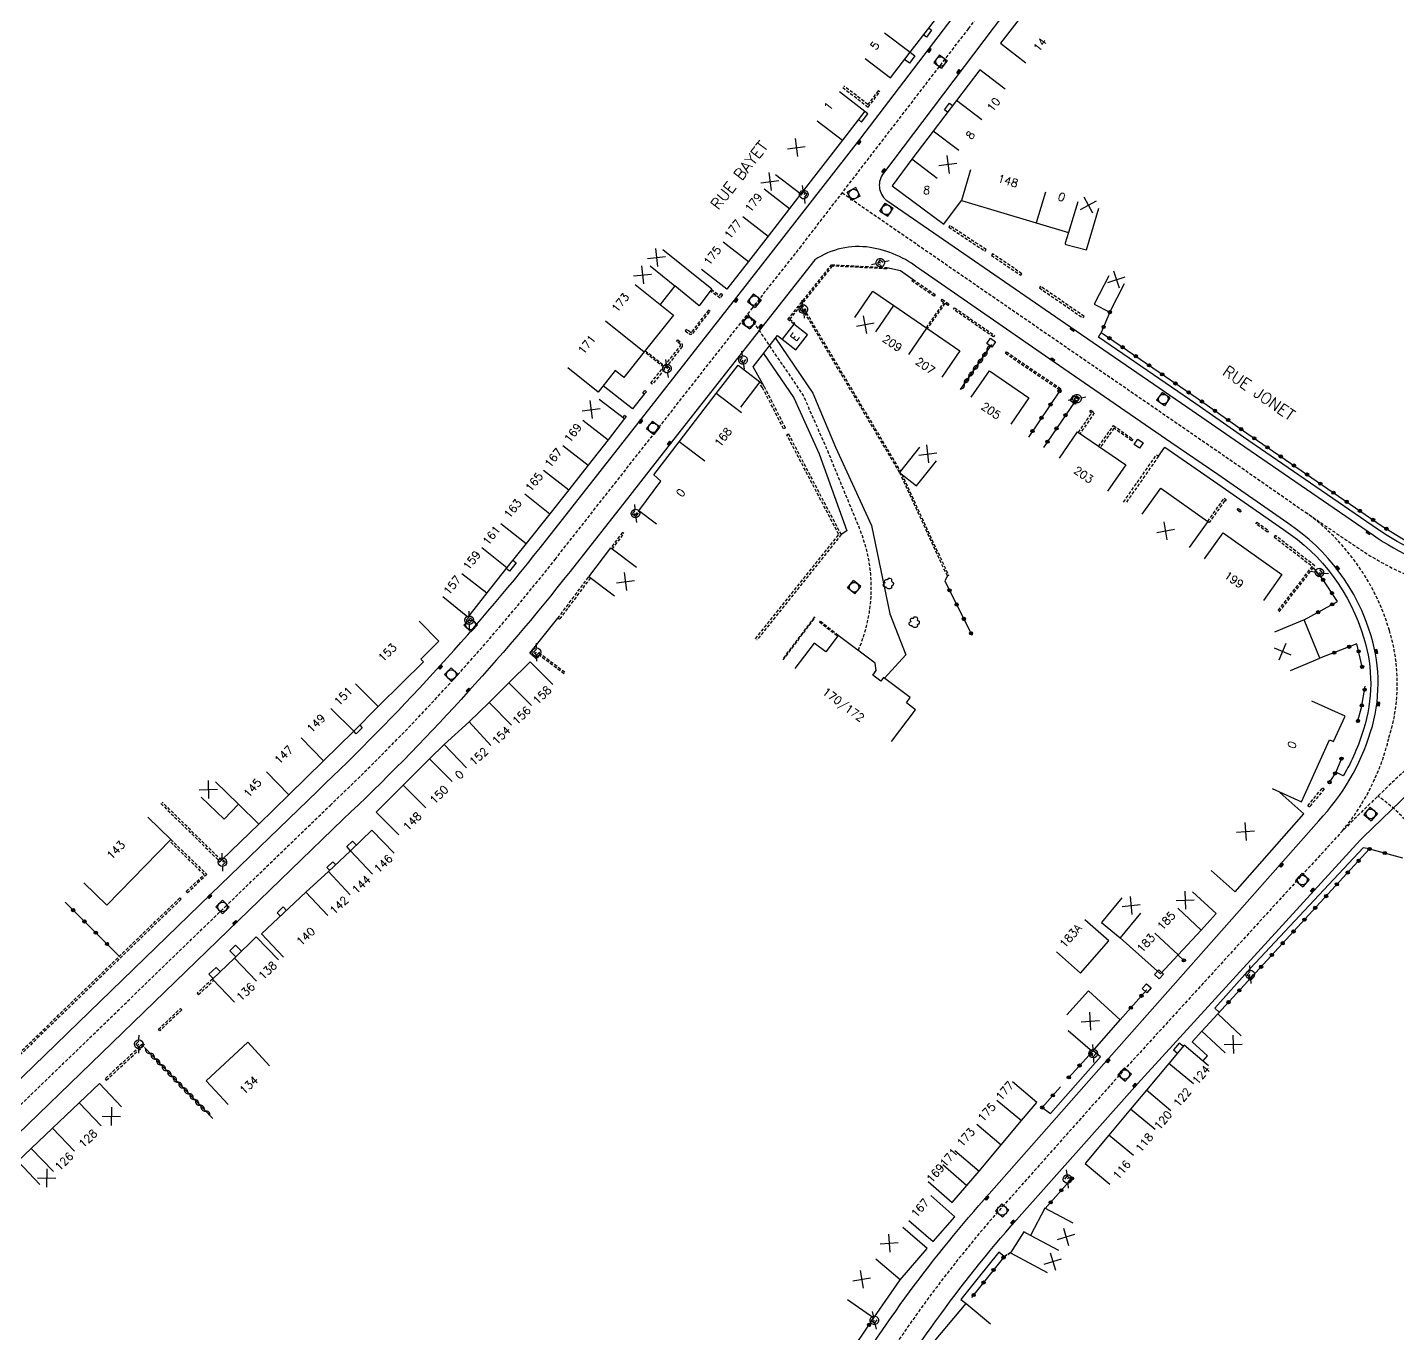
# Model space of a CAD drawing. Header units: millimetres. Extents: x 151000 to 152000, y 128000 to 129000.
# Drawn here: x 151137.7 to 151351.7, y 128165.6 to 128369.6 of the extents above; entities that cross this region are included whole.
import ezdxf
from ezdxf.enums import TextEntityAlignment as Align

# ---------------------------------------------------------------- set-up
doc = ezdxf.new("R2010")
doc.units = ezdxf.units.MM
doc.linetypes.add('DASHED', pattern=[0.75, 0.5, -0.25])
doc.layers.get('0').update_dxf_attribs({"linetype": 'CONTINUOUS'})
for name, color, linetype in [('W0001', 6, 'DASHED'), ('W0008', 7, 'CONTINUOUS'), ('W0100', 7, 'CONTINUOUS'), ('W0112', 1, 'DASHED'), ('W0300', 7, 'CONTINUOUS'), ('W0310', 3, 'CONTINUOUS'), ('W0322', 7, 'CONTINUOUS'), ('W0334', 7, 'CONTINUOUS'), ('W0400', 7, 'CONTINUOUS'), ('W0420', 7, 'CONTINUOUS'), ('W0471', 7, 'CONTINUOUS'), ('W0984', 7, 'CONTINUOUS'), ('W0989', 7, 'CONTINUOUS'), ('W0991', 7, 'CONTINUOUS'), ('W1102', 7, 'CONTINUOUS')]:
    doc.layers.add(name, color=color, linetype=linetype)
doc.styles.get("Standard").update_dxf_attribs({"font": 'romans.shx', "width": 0.85})

# ---------------------------------------------------------------- blocks, each defined once
blk = doc.blocks.new('t991o')
at = {"color": 0, "linetype": 'Continuous'}
for p, q in [((-1, 1), (1, -1)), ((-1, -1), (1, 1))]:
    blk.add_line(p, q, dxfattribs=at)
blk = doc.blocks.new('t310o')
at = {"color": 0, "linetype": 'Continuous'}
for centre, start, end in [((-0.5, 0.38), 216.8699, 323.1304), ((0.5, -0.37), 36.8699, 143.1303)]:
    blk.add_arc(centre, 0.625, start, end, dxfattribs=at)
blk = doc.blocks.new('t322o')
at = {"color": 0, "linetype": 'Continuous'}
for radius in [0.25, 0.15]:
    blk.add_circle((0, 0), radius, dxfattribs=at)
blk = doc.blocks.new('T400')
for p, q in [((-0.15, 0.3), (0.15, 0.3)), ((-0.15, -0.25), (-0.15, 0.3)), ((-0.15, 0.15), (0.15, 0.15)), ((-0.15, 0), (0.15, 0)), ((0.15, 0.3), (0.15, -0.25)), ((-0.15, -0.15), (0.15, -0.15)), ((-0.15, -0.25), (-0.15, -0.3)), ((-0.15, -0.3), (0.15, -0.3)), ((0.15, -0.3), (0.15, -0.25))]:
    blk.add_line(p, q)
blk = doc.blocks.new('T471')
for p, q in [((-0.333334, 0.333334), (-0.333334, -0.333334)), ((-0.333334, 0.333334), (0.333334, 0.333334)), ((-0.333334, 0), (0, 0)), ((0.500001, 0.500001), (1.000002, 1.000002)), ((-0.500001, -0.500001), (-1.000002, -1.000002)), ((-0.333334, -0.333334), (0.333334, -0.333334))]:
    blk.add_line(p, q)
blk.add_ellipse((0, 0), major_axis=(0.471405, 0.471405), ratio=1, start_param=5.4977871438, end_param=11.780972451)
blk = doc.blocks.new('T420')
for p, q in [((0.75, 0.75), (-0.75, 0.75)), ((-0.75, 0.75), (-0.75, -0.75)), ((0.75, 0.75), (0.75, -0.75)), ((0.75, -0.75), (-0.75, -0.75))]:
    blk.add_line(p, q)
blk.add_ellipse((0, 0), major_axis=(-0.53, 0.53), ratio=1, start_param=3.926991, end_param=10.210176)
blk = doc.blocks.new('t112o')
at = {"color": 0, "linetype": 'Continuous'}
for p, q in [((-0.5, 0.5), (0.5, 0.5)), ((-0.5, -0.5), (-0.5, 0.5)), ((0.5, 0.5), (0.5, -0.5)), ((0.5, -0.5), (-0.5, -0.5))]:
    blk.add_line(p, q, dxfattribs=at)
blk = doc.blocks.new('T300')
for p, q in [((-0.8, 0.51), (-0.86, 0.34)), ((-0.86, 0.34), (-0.86, 0.17)), ((-0.86, 0.17), (-0.74, 0.06)), ((-0.69, 0.63), (-0.8, 0.51)), ((-0.8, -0.06), (-0.74, 0.06)), ((-0.74, 0.06), (-0.69, 0.11)), ((-0.57, 0.69), (-0.69, 0.63)), ((-0.46, 0.69), (-0.57, 0.69)), ((-0.29, 0.63), (-0.46, 0.69)), ((-0.29, 0.63), (-0.17, 0.74)), ((-0.23, 0.57), (-0.29, 0.63)), ((-0.17, 0.74), (-0.06, 0.8)), ((-0.06, 0.8), (0.06, 0.8)), ((0.06, 0.8), (0.23, 0.74)), ((0.23, 0.74), (0.34, 0.63)), ((0.34, 0.63), (0.4, 0.51)), ((0.46, 0.46), (0.34, 0.46)), ((0.4, 0.51), (0.4, 0.46)), ((0.57, 0.4), (0.46, 0.46)), ((0.57, 0.4), (0.69, 0.29)), ((0.69, 0.29), (0.74, 0.17)), ((0.74, 0.06), (0.69, -0.17)), ((0.74, 0.17), (0.74, 0.06)), ((-0.8, -0.17), (-0.8, -0.06)), ((-0.8, -0.23), (-0.8, -0.17)), ((-0.74, -0.34), (-0.8, -0.23)), ((-0.69, -0.4), (-0.74, -0.34)), ((-0.51, -0.46), (-0.69, -0.4)), ((-0.4, -0.46), (-0.51, -0.46)), ((-0.4, -0.46), (-0.34, -0.46)), ((-0.34, -0.46), (-0.34, -0.4)), ((-0.34, -0.51), (-0.34, -0.46)), ((-0.29, -0.63), (-0.34, -0.51)), ((-0.17, -0.74), (-0.29, -0.63)), ((-0.06, -0.8), (-0.17, -0.74)), ((0.06, -0.8), (-0.06, -0.8)), ((0.17, -0.74), (0.06, -0.8)), ((0.23, -0.69), (0.17, -0.74)), ((0.29, -0.46), (0.23, -0.46)), ((0.29, -0.63), (0.23, -0.69)), ((0.46, -0.4), (0.29, -0.46)), ((0.34, -0.51), (0.29, -0.63)), ((0.34, -0.51), (0.34, -0.46)), ((0.57, -0.34), (0.46, -0.4)), ((0.63, -0.29), (0.57, -0.34)), ((0.69, -0.17), (0.63, -0.29))]:
    blk.add_line(p, q)

msp = doc.modelspace()

# ---------------------------------------------------------------- linework, layer by layer
at = {"layer": 'W0001'}
for points in [[(151000, 128063.57), (151007.7, 128072.57, -0.014129), (151030.72, 128098.23), (151041.39, 128108.99), (151066.77, 128133.56), (151094, 128160.02), (151135.56, 128200.27), (151168.58, 128232.25), (151184.95, 128248.08, 0.036459), (151220.09, 128286.47), (151229.42, 128298.33), (151236.3, 128307.09), (151250.81, 128325.6), (151258.3, 128335.11), (151284.65, 128369.35), (151310.56, 128403.55), (151340.46, 128443.24), (151377.44, 128492.04), (151405.37, 128529.14), (151427.29, 128558.13), (151437.72, 128571.91), (151466.57, 128609.89), (151496.08, 128648.71)], [(151343.06, 128244.11, 0.114781), (151350.31, 128258.65, 0.151788), (151350.38, 128275.4, 0.165275), (151337.42, 128293.75)]]:
    msp.add_lwpolyline(points, format="xyb", dxfattribs=at)
at = {"layer": 'W0001', "flags": 128}
for points in [[(151686.82, 128620.59), (151660.63, 128585.46), (151640.58, 128558.56), (151624.09, 128535.96), (151600.84, 128504.47, 0.084329), (151578.54, 128460.32), (151570.46, 128432.47), (151566.13, 128417.49), (151560.52, 128398.22), (151555.81, 128382.02, -0.019837), (151536.07, 128370.34), (151513.98, 128358.43), (151497.19, 128349.3), (151469.8, 128334.39), (151444.45, 128320.65, 0.020893), (151407.08, 128297.31, 0.028434), (151367, 128266.21, 0.019167), (151343.06, 128244.11), (151308.81, 128206.62), (151289.03, 128184.37, 0.048658), (151265.92, 128152.09), (151245.32, 128117.81), (151222.27, 128079.3), (151206.41, 128052.89), (151186.11, 128018.9), (151174.7, 128000)], [(151264.93, 128343.74), (151278.71, 128334.24), (151299.35, 128320.03), (151325.28, 128302.2), (151336.18, 128294.61, 0.005515), (151346.17, 128287.83, 0.277711), (151391.18, 128285.84, -1.222716)], [(151250.19, 128324.8), (151258.85, 128312.08), (151262.61, 128303.49), (151267.59, 128291.37, -0.201922), (151267.41, 128272.28, 1.853946)], [(151376.91, 128193.58), (151362.02, 128228.36), (151357.45, 128238.81, 0.141333), (151348.57, 128249.51, -7.530423)]]:
    msp.add_lwpolyline(points, format="xyb", dxfattribs=at)
at = {"layer": 'W0008'}
for points in [[(151312.59, 128401.34), (151283.95, 128363.48), (151271.23, 128346.57)], [(151254.51, 128321.02), (151260.34, 128312.46), (151263.89, 128304.03), (151269.53, 128291.77), (151272.36, 128278), (151274.87, 128271.59), (151271.54, 128267.95)], [(151252.65, 128318.63), (151257.36, 128311.7), (151261.34, 128302.95), (151265.64, 128290.97), (151264.75, 128290.35)]]:
    msp.add_lwpolyline(points, dxfattribs=at)
for points in [[(151178.17, 128000), (151189, 128017.98), (151209.12, 128051.6), (151224.04, 128076.38), (151249.21, 128118.47), (151267.98, 128149.59, -0.048678), (151291.29, 128182.39), (151311.04, 128204.61), (151345.22, 128242.04, -0.019134), (151368.96, 128263.94, -0.02844), (151408.78, 128294.84, -0.020877), (151445.91, 128318.02), (151471.23, 128331.75), (151498.62, 128346.67), (151515.41, 128355.79), (151533.59, 128365.57), (151544.91, 128371.68, -0.107033), (151569.2, 128378.26)], [(151000, 128256.04, -0.308055), (151004.31, 128255.61), (151022.24, 128236.93), (151057.34, 128200.45), (151071.37, 128185.88), (151089.74, 128166.87, 0.347621), (151096.68, 128166.78), (151131.77, 128200.75), (151166.36, 128234.23), (151183.03, 128250.37, 0.035213), (151217.8, 128288.33), (151227.14, 128300.23), (151233.57, 128308.42), (151248.5, 128327.42), (151267.68, 128352.05), (151282.27, 128371.15, 0.416368)], [(151271.23, 128346.57, 0.415217), (151272.04, 128342.43), (151300.65, 128322.76), (151319.57, 128309.75), (151326.98, 128304.63), (151347.88, 128290.29, 0.198537), (151375.96, 128283.93, 0.121972), (151393.5, 128291.56), (151402.65, 128297.92), (151417.08, 128307.61, -0.019247), (151443.08, 128323.28), (151468.74, 128337.29), (151496.3, 128352.24), (151512.55, 128361.07), (151534.64, 128373.01, 0.124571)], [(151263.85, 128154.59, -0.046934), (151287.1, 128186.54), (151306.58, 128208.61), (151339.37, 128245.68, 0.115192), (151347.45, 128259.55, 0.152038), (151347.51, 128274.54, 0.17677), (151334.5, 128292.13), (151323.57, 128299.73), (151316.26, 128304.74), (151298.05, 128317.29), (151277.03, 128331.8, 0.131989), (151269.28, 128335.2, 0.187679), (151260.66, 128333.27), (151253.18, 128323.75), (151238.66, 128305.24), (151231.77, 128296.47), (151222.44, 128284.61, -0.036448), (151187.02, 128245.92), (151170.67, 128230.09), (151136.16, 128196.66), (151096.09, 128157.87)]]:
    msp.add_lwpolyline(points, format="xyb", dxfattribs=at)
at = {"layer": 'W0100'}
for points in [[(151319.44, 128398.1), (151315.46, 128401.13), (151311.83, 128396.36), (151308.8, 128392.32), (151306.4, 128389.14), (151302.56, 128384.04), (151300.78, 128381.68), (151297.96, 128377.94), (151294.03, 128372.71), (151289.66, 128367.08), (151293.62, 128364.02)], [(151268.5, 128364.72), (151272.47, 128361.68), (151275.53, 128365.68), (151278.59, 128369.65), (151281.4, 128373.3), (151272.59, 128380.48), (151269.74, 128382.69), (151266.67, 128378.75)], [(151264.51, 128359.53), (151268.47, 128356.49), (151264.98, 128351.93), (151258.47, 128343.55), (151256.72, 128341.29), (151253.37, 128336.97), (151250.28, 128333), (151246.93, 128328.69), (151242.98, 128331.75)], [(151236.94, 128334.87), (151244.56, 128328.76), (151242.62, 128326.1), (151238.82, 128329.22), (151236.48, 128326.31), (151238.58, 128324.63), (151234.03, 128318.91), (151230.85, 128314.89), (151229.48, 128315.97), (151226.81, 128312.6), (151222.1, 128316.38)], [(151306.56, 128330.79), (151304.29, 128326.34), (151306.73, 128325.09), (151309, 128329.55)], [(151266.89, 128324.28), (151269.72, 128328.4), (151273.01, 128326.13), (151278.17, 128322.6), (151283.32, 128319.07), (151280.49, 128314.95)], [(151235.95, 128291.97), (151233.17, 128294.09), (151236.6, 128298.71), (151235.54, 128299.68), (151239.49, 128304.86), (151245.25, 128312.39), (151248.66, 128316.81), (151252.09, 128314.22), (151249.03, 128310.27)], [(151285.09, 128311.82), (151287.92, 128315.94), (151294.09, 128311.71), (151291.26, 128307.58)], [(151226.99, 128311.53), (151230.95, 128308.48), (151228.41, 128305.18), (151225.24, 128301.18), (151222.22, 128297.35), (151219.26, 128293.62), (151215.56, 128288.97), (151212.58, 128285.24), (151209.46, 128281.24), (151206.45, 128277.49), (151202.55, 128280.62)], [(151298.87, 128302.27), (151301.69, 128306.39), (151309.2, 128301.26), (151306.38, 128297.13)], [(151276.99, 128304), (151273.89, 128300.08), (151276.54, 128297.97), (151279.65, 128301.89)], [(151311.79, 128293.55), (151314.68, 128297.63), (151322.01, 128292.43), (151319.12, 128288.36)], [(151321.53, 128286.57), (151324.42, 128290.65), (151333.6, 128284.13), (151330.7, 128280.06)], [(151229.36, 128280.76), (151225.38, 128283.78), (151228.8, 128288.3), (151232.79, 128285.28)], [(151334.92, 128269.13), (151339.54, 128271.04), (151337.07, 128277.03), (151332.45, 128275.12)], [(151198.88, 128276.84), (151201.96, 128273.72), (151199.12, 128270.92), (151199.55, 128270.49), (151196.16, 128267.14), (151192.45, 128263.49), (151188.65, 128259.66), (151183.94, 128255.03), (151178.5, 128249.73), (151173.81, 128245.13), (151170.68, 128248.27), (151168.44, 128245.92), (151164.83, 128249.38)], [(151272.64, 128258.03), (151276.4, 128263.01), (151274.95, 128264.11), (151275.55, 128264.9), (151271.38, 128268.06), (151270.96, 128267.48), (151269.69, 128268.39), (151270.22, 128269.12), (151270.06, 128270.28), (151264.31, 128274.62), (151262.37, 128272.05), (151260.54, 128273.43), (151257.52, 128269.44)], [(151195.68, 128243.47), (151192.14, 128247.01), (151196.38, 128251.24), (151200.49, 128255.34), (151202.8, 128257.56), (151206.7, 128261.12), (151209.79, 128264.15), (151212.89, 128267.21), (151216.21, 128270.49), (151219.72, 128266.93)], [(151332.09, 128250.71), (151336.65, 128248.65), (151341.01, 128258.33), (151341.67, 128258.03), (151343.46, 128262.01), (151338.24, 128264.36)], [(151322.53, 128237.91), (151326.28, 128234.59), (151337.04, 128246.76), (151333.29, 128250.08)], [(151156.5, 128246.23), (151160.08, 128242.75), (151150.1, 128232.48), (151146.51, 128235.96)], [(151177.7, 128224.36), (151174.27, 128227.99), (151181.18, 128234.51), (151184.69, 128237.76), (151188.16, 128240.99), (151191.5, 128244.21), (151194.96, 128240.6)], [(151308.62, 128233.64), (151305.44, 128229.78), (151308.34, 128227.39), (151314.64, 128221.75), (151317.4, 128224.71), (151321.01, 128228.61), (151323.35, 128231.19), (151319.65, 128234.55)], [(151298.39, 128225.2), (151302.15, 128221.89), (151306.55, 128226.91), (151302.8, 128230.21)], [(151170.03, 128217.32), (151166.58, 128220.94), (151170.04, 128224.24), (151173.42, 128227.53), (151176.9, 128223.94)], [(151300.22, 128212.92), (151303.99, 128209.63), (151308.34, 128214.61), (151303.37, 128219.09), (151300.02, 128215.37)], [(151324.74, 128209.42), (151321.08, 128212.83), (151323.57, 128215.51), (151327.23, 128212.1)], [(151169.02, 128201.37), (151165.62, 128205.04), (151172.12, 128211.08), (151175.52, 128207.41)], [(151322.15, 128207.41), (151318.31, 128210.61), (151315.94, 128207.77), (151312.43, 128203.61), (151309.96, 128200.66), (151306.58, 128196.59), (151302.88, 128192.14), (151306.73, 128188.94)], [(151139.65, 128188.88), (151136.19, 128192.49), (151138.29, 128194.5), (151141.61, 128197.68), (151145.77, 128201.64), (151148.96, 128204.64), (151152.38, 128200.99)], [(151278.34, 128189.32), (151282.12, 128186.05), (151284.41, 128188.7), (151286.34, 128190.94), (151289.77, 128195.07), (151292.93, 128198.86), (151295.32, 128201.67), (151291.52, 128204.91)], [(151275.36, 128183.26), (151279.11, 128179.95), (151282.54, 128183.82), (151278.79, 128187.14)], [(151301.01, 128182.81), (151296.59, 128185.16), (151294.34, 128180.92), (151293.29, 128181.47), (151291.21, 128178.18), (151296.93, 128175.14)], [(151265.75, 128170.89), (151269.86, 128168.04), (151273.97, 128173.98), (151278.18, 128178.9), (151274.38, 128182.15)], [(151282.37, 128160.21), (151278.53, 128163.41), (151284.27, 128170.29), (151288.11, 128167.09)]]:
    msp.add_lwpolyline(points, dxfattribs=at)
msp.add_lwpolyline([(151290.4, 128359.93), (151286.43, 128362.96), (151282.77, 128358.17), (151279.14, 128353.38), (151275.79, 128349.01), (151272.71, 128344.84), (151280.82, 128338.82), (151283.55, 128342.54), (151295.23, 128339.05), (151300.29, 128337.53), (151299.74, 128335.86, 0.339144), (151299.85, 128335.64), (151303.06, 128334.81), (151305.02, 128341.32)], format="xyb", dxfattribs=at)
at = {"layer": 'W0100', "flags": 128}
msp.add_lwpolyline([(151259.5, 128321.56), (151257.4, 128323.2), (151255.58, 128320.86), (151257.68, 128319.22)], close=True, dxfattribs=at)
at = {"layer": 'W0112'}
for points in [[(151265.01, 128360.18), (151268.98, 128357.13), (151270.8, 128359.48), (151270.56, 128359.66), (151268.93, 128357.55), (151265.19, 128360.42)], [(151281.35, 128283.9), (151273.89, 128300.08), (151258.43, 128326.12), (151256.73, 128323.99), (151257.53, 128323.36), (151257.4, 128323.2), (151256.45, 128323.96), (151263.28, 128332.51), (151271.92, 128332.06), (151271.9, 128331.86), (151263.37, 128332.3), (151258.56, 128326.29), (151274.02, 128300.24)], [(151244.49, 128328.66), (151245.79, 128327.71), (151246.02, 128328.03), (151246.26, 128327.85), (151245.85, 128327.29), (151244.31, 128328.42)], [(151278.07, 128322.67), (151280.8, 128326.56), (151280.38, 128326.86), (151280.55, 128327.1), (151281.57, 128326.38), (151281.4, 128326.14), (151280.95, 128326.45), (151278.23, 128322.56)], [(151252.09, 128314.22), (151252.73, 128313.51), (151256.05, 128307), (151255.78, 128306.86), (151252.48, 128313.33), (151251.9, 128313.98)], [(151230.71, 128308.67), (151230.96, 128309), (151231.2, 128308.82), (151230.95, 128308.48)], [(151301.82, 128306.31), (151303.89, 128309.32), (151303.61, 128309.53), (151303.78, 128309.77), (151304.3, 128309.38), (151302.07, 128306.14)], [(151304.97, 128304.15), (151307.3, 128307.4), (151310.31, 128305.26), (151310.13, 128305.02), (151307.37, 128306.98), (151305.22, 128303.98)], [(151251.37, 128274.1), (151264.4, 128290.39), (151256.26, 128305.95), (151256.52, 128306.09), (151264.75, 128290.35), (151251.61, 128273.91)], [(151308.87, 128295.44), (151314.01, 128302.83), (151314.32, 128302.61), (151309.18, 128295.22)], [(151274.24, 128299.8), (151281.53, 128283.98), (151281.35, 128283.9)], [(151232.64, 128293.39), (151233.17, 128294.09)], [(151229.04, 128288.12), (151230.85, 128290.52), (151230.61, 128290.7), (151228.8, 128288.3)], [(151333.17, 128278.3), (151338.74, 128285.48), (151332.56, 128290.22), (151332.38, 128289.98), (151338.32, 128285.43), (151332.93, 128278.48)], [(151225.61, 128283.6), (151220.76, 128277.12), (151220.52, 128277.3), (151225.38, 128283.78)], [(151255.72, 128270.8), (151260.69, 128277.38), (151260.57, 128277.47), (151255.61, 128270.89)], [(151264.31, 128274.62), (151261.44, 128276.85), (151261.36, 128276.73), (151264.23, 128274.51)], [(151221.49, 128268.61), (151217.64, 128271.51), (151217.15, 128270.95), (151216.92, 128271.15), (151217.6, 128271.91), (151221.67, 128268.85)], [(151158.55, 128248.35), (151167.55, 128239.5), (151167.49, 128239.45), (151167.7, 128239.23), (151167.98, 128239.5), (151158.76, 128248.56)], [(151160.08, 128242.75), (151165.72, 128237.29), (151162.71, 128234.4), (151162.51, 128234.62), (151165.29, 128237.29), (151159.87, 128242.53)], [(151166.58, 128220.94), (151164.18, 128218.73), (151164.39, 128218.51), (151166.78, 128220.72)], [(151291.21, 128178.18), (151290.13, 128177.48), (151290.23, 128177.65), (151291.33, 128178.36)]]:
    msp.add_lwpolyline(points, dxfattribs=at)
for points in [[(151281.57, 128338.36), (151287.23, 128334.64), (151287.39, 128334.89), (151281.73, 128338.61)], [(151293, 128331.1), (151288.39, 128334.22), (151288.23, 128333.97), (151292.83, 128330.86)], [(151275.99, 128330.22), (151279.45, 128327.84), (151279.28, 128327.59), (151275.82, 128329.97)], [(151302.7, 128324.44), (151295.89, 128329.14), (151295.72, 128328.89), (151302.53, 128324.2)], [(151288.54, 128321.22), (151282.3, 128325.54), (151282.47, 128325.78), (151288.71, 128321.47)], [(151290.57, 128318.9), (151299.05, 128313.14), (151298.89, 128312.89), (151290.41, 128318.65)], [(151234.36, 128312.67), (151234, 128312.27), (151233.78, 128312.47), (151234.14, 128312.87)], [(151322.01, 128292.43), (151324.57, 128296.04), (151324.89, 128295.82), (151324.71, 128295.57), (151324.64, 128295.63), (151322.25, 128292.26)], [(151326.78, 128294.45), (151327.26, 128294.09), (151327.08, 128293.85), (151326.6, 128294.21)], [(151331.34, 128290.73), (151329.53, 128292.05), (151329.71, 128292.29), (151331.51, 128290.97)], [(151337.65, 128248.01), (151339.94, 128250.83), (151340.18, 128250.64), (151337.89, 128247.82)], [(151136.34, 128209.31), (151161.49, 128233.64), (151161.7, 128233.42), (151136.55, 128209.1)], [(151158.16, 128213.11), (151161.62, 128216.37), (151161.83, 128216.15), (151158.37, 128212.89)], [(151155.77, 128210.88), (151149.82, 128205.37), (151150.02, 128205.15), (151155.97, 128210.66)]]:
    msp.add_lwpolyline(points, close=True, dxfattribs=at)
msp.add_lwpolyline([(151244.05, 128325.4), (151241.39, 128322, -0.227783), (151241.16, 128322), (151240.6, 128322.44), (151240.41, 128322.2), (151240.99, 128321.74, 0.285155), (151241.59, 128321.77), (151244.29, 128325.21)], format="xyb", close=True, dxfattribs=at)
msp.add_lwpolyline([(151234.17, 128319.08), (151237.18, 128316.7), (151239.69, 128319.86, 0.227952), (151239.64, 128320.09), (151239.08, 128320.53), (151239.26, 128320.77), (151239.84, 128320.31, -0.285155), (151239.96, 128319.72), (151235.3, 128313.85), (151235.07, 128314.03), (151237.04, 128316.53), (151234.04, 128318.91)], format="xyb", dxfattribs=at)
at = {"layer": 'W0310'}
for points in [[(151288.27, 128320.05), (151283.36, 128313.01)], [(151155.96, 128210.25), (151166.63, 128199.16)]]:
    msp.add_lwpolyline(points, dxfattribs=at)
at = {"layer": 'W0322'}
for points in [[(151306.73, 128325.09), (151305.38, 128321.9), (151320.5, 128311.56), (151328.09, 128306.22), (151349.27, 128291.67), (151352.91, 128289.44), (151356.79, 128287.81), (151362.59, 128286.1), (151368.89, 128285.38), (151376, 128285.98), (151379.83, 128286.84), (151385.74, 128289.12), (151391.31, 128292.46), (151415.88, 128309.16), (151430.58, 128318.36), (151441.59, 128324.71), (151460.24, 128334.87)], [(151298.86, 128312.74), (151294.01, 128305.59)], [(151301.22, 128311.06), (151296.37, 128303.98)], [(151281.35, 128283.9), (151280.96, 128283.14), (151285.19, 128274.66)], [(151337.07, 128277.03), (151342.28, 128279.92), (151339.91, 128283.47), (151338.51, 128285.18)], [(151346.13, 128269.7), (151345.3, 128273.31), (151339.54, 128271.04)], [(151345.47, 128261.27), (151346.01, 128263.38), (151346.61, 128266.68)], [(151342.89, 128255.37), (151342.02, 128253.26), (151341.03, 128251.69)], [(151323.57, 128215.51), (151347.27, 128241.29), (151352.42, 128239.88)], [(151152.05, 128224.51), (151143.59, 128232.96)], [(151318.29, 128223.87), (151317.38, 128224.69)], [(151308.34, 128214.61), (151312.49, 128219.27)], [(151300.31, 128205.6), (151303.99, 128209.63)], [(151296.17, 128200.9), (151299, 128204.14)], [(151300.8, 128189.82), (151296.65, 128185.13)], [(151290.13, 128177.48), (151285.13, 128171.2)], [(151262.49, 128156.36), (151265.65, 128161.8), (151269.86, 128168.04)]]:
    msp.add_lwpolyline(points, dxfattribs=at)
at = {"layer": 'W0334'}
for points in [[(151446.83, 128403.91), (151447.26, 128404.87), (151454.95, 128401.54, 0.031107), (151477.31, 128394.58), (151497.84, 128389.69, 0.011944), (151530.78, 128382.95), (151535.79, 128382.1, -0.529105), (151537.6, 128376.9, -0.125514), (151534.11, 128374.06), (151512.01, 128362.07), (151495.76, 128353.24), (151468.2, 128338.29), (151442.53, 128324.28, 0.019252), (151416.45, 128308.56), (151402, 128298.86), (151392.83, 128292.48, -0.12214), (151375.77, 128285.05, -0.198589), (151348.53, 128291.22), (151327.62, 128305.57), (151320.14, 128310.76), (151304.97, 128321.17), (151305.38, 128321.9)], [(151314.32, 128302.61), (151315.3, 128304.02), (151322.91, 128298.78), (151333.84, 128291.17, -0.176937), (151346.4, 128274.2, -0.152102), (151346.34, 128259.9, -0.057731), (151343.18, 128252.7), (151342.02, 128253.26)]]:
    msp.add_lwpolyline(points, format="xyb", dxfattribs=at)
for points in [[(151278.46, 128369.48), (151278.9, 128369.14), (151278.09, 128368.05), (151277.63, 128368.4)], [(151275.53, 128365.68), (151276.28, 128365.12), (151275.44, 128363.99), (151274.68, 128364.57)], [(151267.46, 128355.16), (151267.97, 128354.77), (151268.92, 128356.08), (151268.44, 128356.45)], [(151281.38, 128356.33), (151280.9, 128356.7), (151281.69, 128357.72), (151282.16, 128357.37)], [(151271.92, 128332.06), (151274.02, 128331.59), (151275.99, 128330.22)], [(151252.73, 128313.51), (151251.03, 128316.54), (151254.83, 128321.45), (151255.58, 128320.86)], [(151234, 128312.27), (151232.17, 128309.98), (151227.6, 128313.6)], [(151213.49, 128286.38), (151214.02, 128285.96), (151212.99, 128284.64), (151212.44, 128285.07), (151212.58, 128285.24)], [(151216.92, 128271.15), (151216.14, 128271.84), (151220.52, 128277.3)], [(151189.59, 128260.6), (151189.99, 128260.21), (151189.05, 128259.26), (151188.65, 128259.66)], [(151173.81, 128245.13), (151167.98, 128239.5)], [(151188.17, 128241), (151187.56, 128241.63), (151188.48, 128242.51), (151189.08, 128241.88)], [(151347.27, 128241.29), (151346.26, 128241.44), (151328.68, 128222.64), (151323.1, 128216.42), (151323.81, 128215.76)], [(151184.88, 128237.94), (151184.46, 128238.38), (151185.41, 128239.26), (151185.82, 128238.82)], [(151177.22, 128230.78), (151176.72, 128231.32), (151177.66, 128232.22), (151178.17, 128231.67)], [(151171.14, 128225.31), (151170.21, 128226.27), (151169.33, 128225.36), (151170.23, 128224.43)], [(151167.81, 128222.11), (151167.17, 128222.78), (151166.04, 128221.73), (151166.69, 128221.04)], [(151321.27, 128208.15), (151321.96, 128208.98), (151319.6, 128211.15), (151321.08, 128212.83)], [(151318.18, 128210.45), (151317.57, 128210.96), (151316.68, 128209.89), (151317.29, 128209.38)], [(151296.17, 128200.9), (151297.44, 128199.97), (151305.26, 128208.83), (151304.11, 128209.76)], [(151290.23, 128177.65), (151289.38, 128178.31), (151286.15, 128174.31), (151283.48, 128170.92), (151284.27, 128170.29)]]:
    msp.add_lwpolyline(points, dxfattribs=at)
at = {"layer": 'W1102'}
for p, q in [((151271.56, 128368.72), (151275.53, 128365.68)), ((151286.75, 128355.13), (151282.77, 128358.17)), ((151261.01, 128354.97), (151264.98, 128351.93)), ((151283.13, 128350.36), (151279.14, 128353.38)), ((151279.76, 128345.97), (151275.79, 128349.01)), ((151254.52, 128346.61), (151258.47, 128343.55)), ((151284.98, 128347.34), (151283.55, 128342.54)), ((151252.77, 128344.36), (151256.72, 128341.29)), ((151296.66, 128343.85), (151295.23, 128339.05)), ((151301.73, 128342.32), (151300.29, 128337.53)), ((151249.42, 128340.04), (151253.37, 128336.97)), ((151246.33, 128336.07), (151250.28, 128333)), ((151234.92, 128332.35), (151238.82, 128329.22)), ((151232.58, 128329.44), (151236.48, 128326.31)), ((151270.18, 128322.01), (151273.01, 128326.13)), ((151227.99, 128323.72), (151234.03, 128318.91)), ((151275.34, 128318.48), (151278.17, 128322.6)), ((151249.22, 128309.35), (151245.25, 128312.39)), ((151224.45, 128308.23), (151228.41, 128305.18)), ((151243.47, 128301.83), (151239.49, 128304.86)), ((151221.32, 128304.28), (151225.24, 128301.18)), ((151218.3, 128300.44), (151222.22, 128297.35)), ((151215.35, 128296.74), (151219.26, 128293.62)), ((151211.65, 128292.09), (151215.56, 128288.97)), ((151208.67, 128288.37), (151212.58, 128285.24)), ((151205.51, 128284.31), (151209.46, 128281.24)), ((151188.94, 128267.05), (151192.45, 128263.49)), ((151216.4, 128263.65), (151212.89, 128267.21)), ((151213.29, 128260.58), (151209.79, 128264.15)), ((151185.1, 128263.18), (151188.65, 128259.66)), ((151210.07, 128257.43), (151206.7, 128261.12)), ((151180.43, 128258.6), (151183.94, 128255.03)), ((151206.27, 128253.96), (151202.8, 128257.56)), ((151204.02, 128251.8), (151200.49, 128255.34)), ((151175.01, 128253.31), (151178.5, 128249.73)), ((151199.91, 128247.7), (151196.38, 128251.24)), ((151191.56, 128237.33), (151188.16, 128240.99)), ((151188.08, 128234.09), (151184.69, 128237.76)), ((151184.61, 128230.87), (151181.18, 128234.51)), ((151317.34, 128232), (151321.01, 128228.61)), ((151311.53, 128231.24), (151308.34, 128227.39)), ((151313.75, 128228.12), (151317.4, 128224.71)), ((151173.49, 128220.63), (151170.04, 128224.24)), ((151319.79, 128204.57), (151315.94, 128207.77)), ((151289.09, 128202.06), (151292.93, 128198.86)), ((151316.24, 128200.38), (151312.43, 128203.61)), ((151149.22, 128198.03), (151145.77, 128201.64)), ((151313.8, 128197.45), (151309.96, 128200.66)), ((151285.93, 128198.27), (151289.77, 128195.07)), ((151145.07, 128194.07), (151141.61, 128197.68)), ((151310.43, 128193.4), (151306.58, 128196.59)), ((151141.75, 128190.89), (151138.29, 128194.5)), ((151282.54, 128194.19), (151286.34, 128190.94)), ((151280.63, 128191.97), (151284.41, 128188.7)), ((151298.76, 128178.57), (151294.34, 128180.92))]:
    msp.add_line(p, q, dxfattribs=at)
at = {"layer": 'W1102', "flags": 128}
for points in [[(151170.68, 128248.27), (151167.07, 128251.73)], [(151273.97, 128173.98), (151270.17, 128177.23)]]:
    msp.add_lwpolyline(points, dxfattribs=at)

# ---------------------------------------------------------------- block references
at = {"layer": 'W0112'}
for p, rotation in [((151288.19, 128320.34), 325.371153589635), ((151301.2, 128311.41), 325.814880879011), ((151311.21, 128304.56), 325.644201801077), ((151314.39, 128221.7), 48.28397925098052), ((151312.47, 128219.52), 48.28397925098052)]:
    msp.add_blockref('t112o', p, dxfattribs=dict(at, rotation=rotation))
at = {"layer": 'W0300', "rotation": 283.922455247129}
for p in [(151272.13, 128282.61), (151276.17, 128276.57)]:
    msp.add_blockref('T300', p, dxfattribs=at)
at = {"layer": 'W0310'}
for p, rotation in [((151287.56, 128319.03), 235.101287388838), ((151286.13, 128316.98), 235.101287388838), ((151286.84, 128318), 235.101287388838), ((151284.7, 128314.93), 235.101287388838), ((151285.41, 128315.95), 235.101287388838), ((151283.98, 128313.9), 235.101287388838), ((151156.83, 128209.35), 313.881279044795), ((151157.69, 128208.45), 313.881279044795), ((151158.56, 128207.55), 313.881279044795), ((151159.43, 128206.65), 313.881279044795), ((151160.29, 128205.75), 313.881279044795), ((151161.16, 128204.85), 313.881279044795), ((151162.03, 128203.95), 313.881279044795), ((151162.89, 128203.05), 313.881279044795), ((151163.76, 128202.14), 313.881279044795), ((151164.63, 128201.24), 313.881279044795), ((151165.49, 128200.34), 313.881279044795)]:
    msp.add_blockref('t310o', p, dxfattribs=dict(at, rotation=rotation))
at = {"layer": 'W0322'}
for p, rotation in [((151306.72, 128325.08), 247.0949597436337), ((151305.75, 128322.78), 247.0949597436337), ((151306.66, 128321.03), 325.629559397845), ((151308.72, 128319.62), 325.629559397845), ((151310.78, 128318.21), 325.629559397845), ((151312.85, 128316.79), 325.629559397845), ((151314.91, 128315.38), 325.629559397845), ((151316.97, 128313.97), 325.629559397845), ((151298.86, 128312.74), 235.80242259297), ((151301.22, 128311.06), 235.621352935704), ((151319.04, 128312.56), 325.629559397845), ((151321.1, 128311.14), 324.8764336276985), ((151297.46, 128310.67), 235.80242259297), ((151299.8, 128309), 235.621352935704), ((151323.14, 128309.7), 324.8764336276985), ((151294.64, 128306.53), 235.80242259297), ((151296.05, 128308.6), 235.80242259297), ((151298.39, 128306.94), 235.621352935704), ((151325.19, 128308.26), 324.8764336276985), ((151327.23, 128306.83), 324.8764336276985), ((151296.98, 128304.87), 235.621352935704), ((151329.28, 128305.4), 325.5016730377786), ((151331.34, 128303.98), 325.5016730377786), ((151333.41, 128302.57), 325.5016730377786), ((151335.47, 128301.15), 325.5016730377786), ((151337.53, 128299.74), 325.5016730377786), ((151339.59, 128298.32), 325.5016730377786), ((151341.65, 128296.9), 325.5016730377786), ((151343.71, 128295.49), 325.5016730377786), ((151345.77, 128294.07), 325.5016730377786), ((151347.83, 128292.66), 325.5016730377786), ((151349.91, 128291.27), 328.5421122027864), ((151340.03, 128283.29), 123.700483520021), ((151281.7, 128281.66), 296.557225790427), ((151341.42, 128281.21), 123.700483520021), ((151282.81, 128279.43), 296.557225790427), ((151341.44, 128279.46), 29.0781486189609), ((151283.93, 128277.19), 296.557225790427), ((151339.26, 128278.24), 29.0781486189609), ((151285.05, 128274.95), 296.557225790427), ((151344.09, 128272.84), 201.55197362427), ((151341.77, 128271.92), 201.55197362427), ((151345.57, 128272.14), 102.952538434211), ((151346.13, 128269.7), 102.952538434211), ((151346.52, 128266.15), 79.6645263635512), ((151346.07, 128263.69), 79.6645263635512), ((151345.47, 128261.27), 75.69523623118171), ((151342.89, 128255.37), 247.407926705106), ((151341.9, 128253.08), 237.832832273195), ((151341.03, 128251.69), 247.407926705106), ((151347.26, 128241.27), 47.402569055053), ((151349.66, 128240.63), 344.6844328012791), ((151345.57, 128239.43), 47.402569055053), ((151343.88, 128237.59), 47.402569055053), ((151340.49, 128233.91), 47.402569055053), ((151342.18, 128235.75), 47.402569055053), ((151144.83, 128231.72), 135.006867873742), ((151338.8, 128232.07), 47.402569055053), ((151146.6, 128229.95), 135.006867873742), ((151337.11, 128230.23), 47.402569055053), ((151148.37, 128228.19), 135.006867873742), ((151335.41, 128228.39), 47.402569055053), ((151150.13, 128226.42), 135.006867873742), ((151333.72, 128226.55), 47.402569055053), ((151318.29, 128223.87), 137.957501116711), ((151332.03, 128224.71), 47.402569055053), ((151328.65, 128221.03), 47.402569055053), ((151330.34, 128222.87), 47.402569055053), ((151326.95, 128219.19), 47.402569055053), ((151311.66, 128218.34), 48.28397925098052), ((151325.26, 128217.35), 47.402569055053), ((151310, 128216.48), 48.28397925098052), ((151303.68, 128209.29), 47.61616859511751), ((151302, 128207.44), 47.61616859511751), ((151300.31, 128205.6), 47.61616859511751), ((151297.82, 128202.79), 48.81583272014129), ((151296.17, 128200.9), 48.81583272014129), ((151300.8, 128189.82), 228.503098784388), ((151299.14, 128187.95), 228.503098784388), ((151297.49, 128186.08), 228.503098784388), ((151290.13, 128177.48), 231.464741532122), ((151288.57, 128175.52), 231.464741532122), ((151287.01, 128173.57), 231.464741532122), ((151285.46, 128171.61), 231.464741532122), ((151269.12, 128166.95), 56.0310255667622)]:
    msp.add_blockref('t322o', p, dxfattribs=dict(at, rotation=rotation))
at = {"layer": 'W0400'}
for p, rotation in [((151278.51, 128365.98), 143.0446397600181), ((151283.12, 128362.64), 143.0446397600181), ((151267.56, 128351.62), 142.0970180021246), ((151271.41, 128347.16), 142.0970180021246), ((151248.34, 128326.95), 141.8947980654092), ((151252.21, 128322.83), 141.8947980654092), ((151300.87, 128322.37), 55.38832982982396), ((151297.81, 128317.66), 55.38832982982396), ((151233.45, 128308.02), 141.8593150559353), ((151237.94, 128304.59), 141.8593150559353), ((151347.08, 128290.62), 55.49532326065601), ((151342.26, 128285.15), 220.5009805742023), ((151348.3, 128272.09), 188.9228913974697), ((151202.18, 128269.67), 135.601600207595), ((151206.54, 128266.07), 135.601600207595), ((151348.67, 128263.89), 171.6330562826286), ((151333.49, 128238.75), 138.5138613661017), ((151166.18, 128233.85), 134.0837635859709), ((151338.36, 128234.82), 138.5138613661017), ((151170.11, 128229.76), 134.0837635859709), ((151306.42, 128208.19), 138.5707470222521), ((151310.6, 128204.35), 138.5707470222521), ((151287.5, 128186.75), 140.746181029839), ((151291.57, 128182.97), 140.746181029839)]:
    msp.add_blockref('T400', p, dxfattribs=dict(at, rotation=rotation))
at = {"layer": 'W0420'}
for p, rotation in [((151280.29, 128364.23), 53.04463976001811), ((151266.72, 128343.53), 297.048382641198), ((151271.85, 128341.1), 146.652969104555), ((151251.22, 128326.89), 51.83313258373061), ((151250.37, 128323.52), 51.83313258373061), ((151315.07, 128311.52), 325.418729489754), ((151235.41, 128307.04), 51.84852002965741), ((151266.79, 128282.14), 231.3615306240179), ((151206.92, 128276.25), 45.6247794664928), ((151203.9, 128268.5), 45.6247794664928), ((151347.46, 128246.74), 48.5138613661017), ((151336.8, 128236.41), 48.5138613661017), ((151168.16, 128232.2), 44.0858919800729), ((151309.05, 128206.05), 48.3737750434379), ((151289.91, 128184.81), 48.5202507624096)]:
    msp.add_blockref('T420', p, dxfattribs=dict(at, rotation=rotation))
at = {"layer": 'W0471'}
for p, rotation in [((151258.93, 128343.45), 232.187775982945), ((151270.89, 128332.82), 328.333529381048), ((151258.85, 128325.58), 51.3951753334225), ((151237.57, 128316.28), 231.602326299834), ((151249.44, 128317.62), 52.3544681852074), ((151301.6, 128311.59), 325.814880879011), ((151232.66, 128293.66), 50.5128179211375), ((151339.45, 128284.43), 129.251739030416), ((151206.67, 128276.98), 45.6247794664928), ((151217.2, 128272), 45.6247794664928), ((151168.14, 128239.22), 226.25246721954), ((151328.65, 128221.66), 48.1375520883668), ((151155.09, 128210.79), 42.79502067509189), ((151304.13, 128209.32), 47.61616859511759), ((151300.1, 128189.73), 230.262386225139), ((151269.95, 128167.66), 56.03102556676229)]:
    msp.add_blockref('T471', p, dxfattribs=dict(at, rotation=rotation))
at = {"layer": 'W0991'}
for p, rotation in [((151257.77, 128350.79), 322.1877396565365), ((151281.44, 128348.16), 322.4771582259483), ((151253.65, 128345.49), 322.0939166231789), ((151303.38, 128341.82), 73.20194174614812), ((151235.93, 128333.61), 321.2455051020752), ((151233.75, 128330.9), 321.2455051018951), ((151307.78, 128330.17), 62.95625629925885), ((151268.53, 128323.15), 55.49663108007997), ((151225.72, 128309.88), 322.4151894896223), ((151278.32, 128302.95), 51.63102137379429), ((151315.45, 128290.95), 54.67946268144125), ((151231.07, 128283.02), 322.835771773914), ((151333.69, 128272.12), 22.44625530983076), ((151165.95, 128250.55), 316.2524672191691), ((151327.91, 128243.99), 318.513560283779), ((151318.49, 128233.27), 317.7472059641412), ((151310.07, 128232.44), 50.43466995416379), ((151303.68, 128214.36), 48.91050509052329), ((151325.98, 128210.76), 317.0584404879962), ((151150.8, 128199.51), 313.2123179111319), ((151140.7, 128189.88), 313.7717369969228), ((151272.27, 128179.69), 319.4501962623272), ((151299.88, 128180.69), 332.0163731726166), ((151297.84, 128176.86), 332.0163731725582), ((151267.96, 128174.06), 325.1327254431198)]:
    msp.add_blockref('t991o', p, dxfattribs=dict(at, rotation=rotation))

# ---------------------------------------------------------------- texts
at = {"layer": 'W0984'}
msp.add_text('E', height=1.25, rotation=52.0345, dxfattribs=at).set_placement((151257.54, 128321.21), align=Align.MIDDLE)
at = {"layer": 'W0989'}
for s, rotation, p in [('RUE BAYET', 51.8511, (151248.85, 128346.48)), ('RUE JONET', 325.1789, (151330.01, 128312.46))]:
    msp.add_text(s, height=1.75, rotation=rotation, dxfattribs=at).set_placement(p, align=Align.MIDDLE)
at = {"layer": 'W0991'}
for s, rotation, p in [('5', 52.6012, (151270.03, 128366.72)), ('14', 52.2178, (151295.82, 128366.87)), ('10', 52.6651, (151288.57, 128357.53)), ('1', 52.5131, (151262.76, 128357.25)), ('8', 52.8513, (151284.94, 128352.75)), ('148', 343.3658, (151290.82, 128345.59)), ('179', 52.2248, (151251.09, 128342.2)), ('8', 354.1565, (151278.12, 128344.15)), ('0', 343.2022, (151299.2, 128343.08)), ('177', 52.1228, (151247.88, 128338.05)), ('175', 52.175, (151244.66, 128333.91)), ('173', 51.2455, (151230.28, 128326.58)), ('171', 51.2455, (151225.04, 128320.05)), ('209', 325.5726, (151272.76, 128320.25)), ('207', 325.5727, (151277.91, 128316.71)), ('205', 325.5405, (151288.17, 128309.7)), ('169', 51.6591, (151222.88, 128306.25)), ('168', 52.5967, (151246.34, 128305.59)), ('167', 51.7537, (151219.81, 128302.36)), ('203', 325.6442, (151302.63, 128299.7)), ('165', 51.4937, (151216.82, 128298.59)), ('0', 52.666, (151239.71, 128296.9)), ('163', 51.4774, (151213.5, 128294.41)), ('161', 51.3647, (151210.16, 128290.23)), ('159', 52.0918, (151207.09, 128286.34)), ('157', 51.2702, (151204.03, 128282.46)), ('199', 324.6265, (151326.11, 128283.31)), ('153', 44.5619, (151193.91, 128271.95)), ('151', 45.2394, (151187.02, 128265.12)), ('158', 44.6559, (151218.06, 128265.29)), ('170/172', 322.9577, (151265.08, 128263.74)), ('149', 44.4477, (151182.77, 128260.89)), ('156', 44.5849, (151214.85, 128262.11)), ('154', 44.4057, (151211.68, 128259)), ('0', 65.7652, (151335.16, 128257.53)), ('147', 44.2883, (151177.72, 128255.96)), ('152', 42.3312, (151208.17, 128255.7)), ('0', 43.9387, (151205.15, 128252.88)), ('145', 49.3563, (151172.85, 128250.79)), ('150', 44.8857, (151201.97, 128249.75)), ('148', 44.9763, (151197.79, 128245.59)), ('143', 45.8023, (151151.5, 128241.1)), ('146', 43.9005, (151193.26, 128238.97)), ('144', 42.9486, (151189.82, 128235.71)), ('142', 42.7912, (151186.35, 128232.48)), ('185', 47.2446, (151315.54, 128230.06)), ('140', 43.3348, (151181.15, 128227.61)), ('183A', 48.6773, (151300.6, 128227.7)), ('183', 48.1569, (151312.36, 128226.57)), ('138', 44.1756, (151175.2, 128222.28)), ('136', 43.6665, (151171.76, 128218.97)), ('124', 50.1117, (151320.97, 128205.99)), ('134', 42.8745, (151172.27, 128204.39)), ('177', 48.5203, (151290.3, 128203.49)), ('122', 50.1117, (151318.02, 128202.48)), ('175', 48.5203, (151287.51, 128200.17)), ('120', 50.1117, (151315.02, 128198.92)), ('128', 43.6314, (151147.14, 128196.05)), ('173', 48.5203, (151284.24, 128196.23)), ('118', 50.3427, (151312.11, 128195.42)), ('126', 43.7509, (151143.41, 128192.48)), ('171', 48.5203, (151281.59, 128193.08)), ('169', 48.5203, (151279.48, 128190.64)), ('116', 50.2625, (151308.58, 128191.17)), ('167', 48.5203, (151277.08, 128185.2))]:
    msp.add_text(s, height=1.25, rotation=rotation, dxfattribs=at).set_placement(p, align=Align.MIDDLE)

doc.saveas('drawing.dxf')
